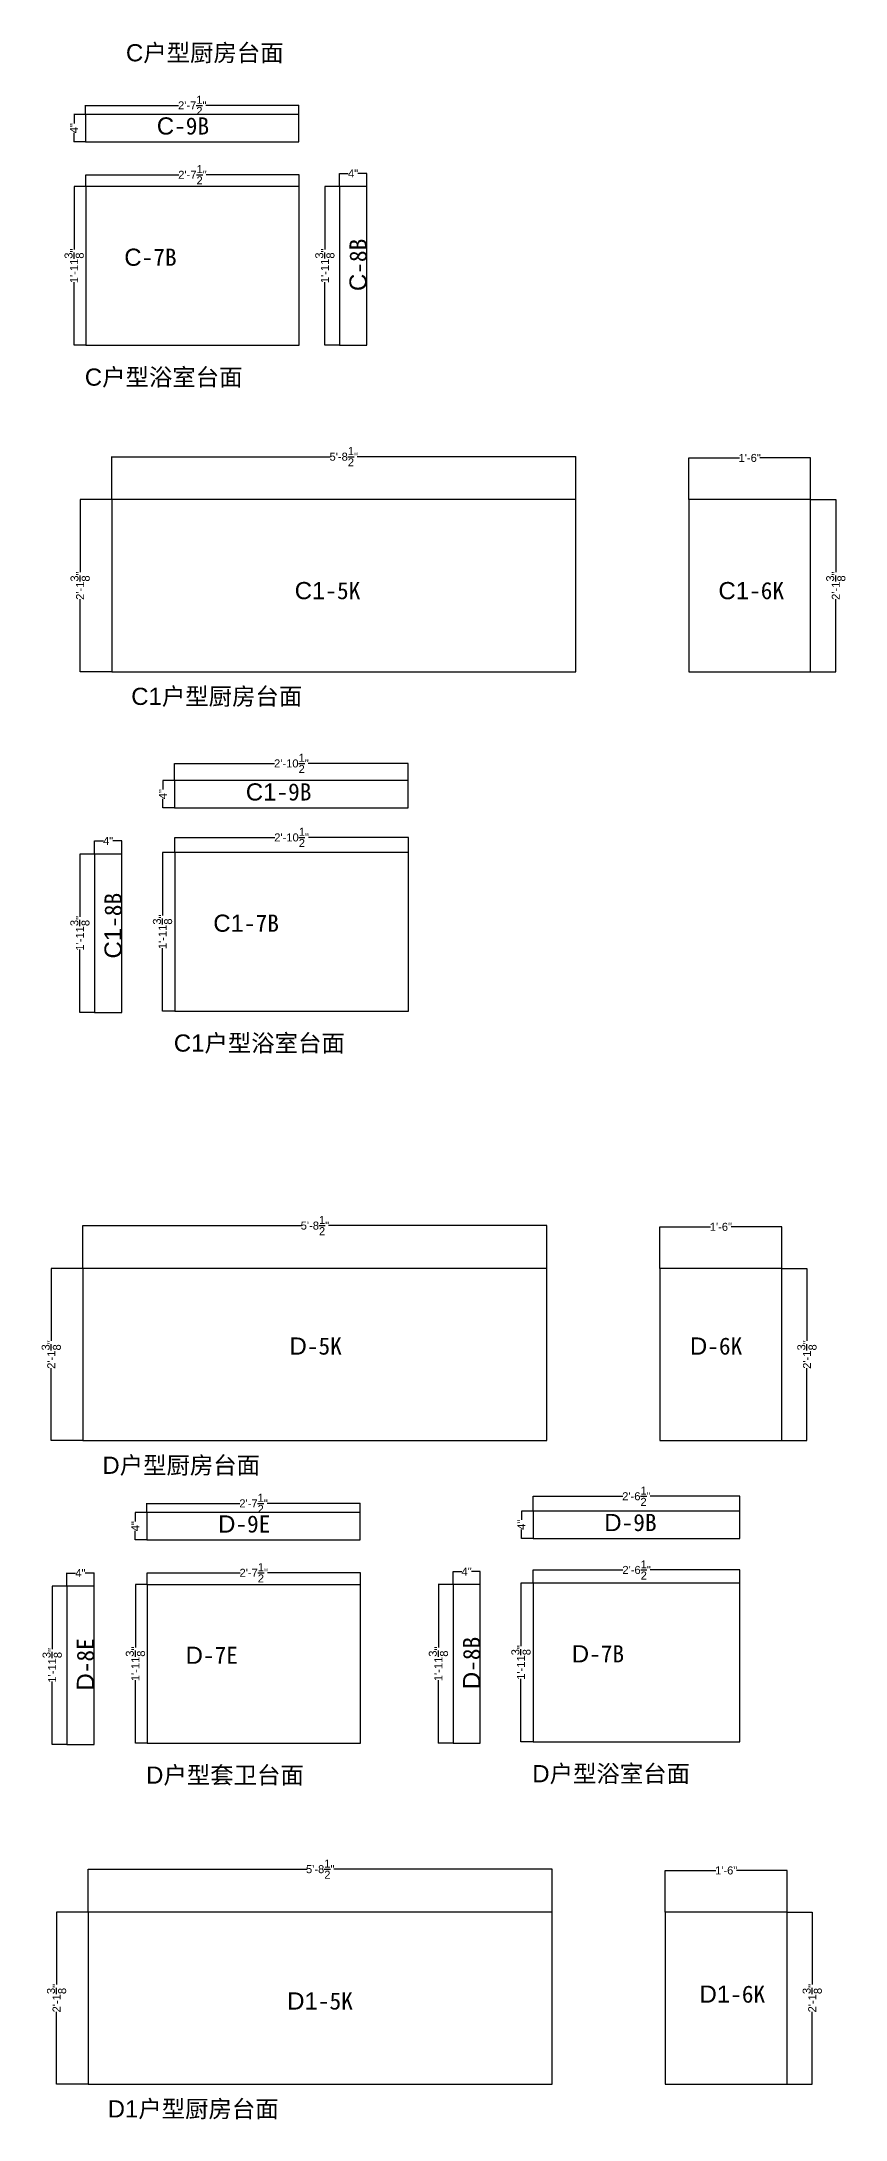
# Model space of a CAD drawing. Header units: inches. Extents: x -997106 to 39633, y -30199 to 1961.
# Drawn here: x 8151 to 11166, y -22114 to -14325 of the extents above; entities that cross this region are included whole.
import ezdxf

# ---------------------------------------------------------------- set-up
doc = ezdxf.new("R2010")
doc.units = ezdxf.units.IN
doc.header["$MEASUREMENT"] = 0
doc.layers.get('Defpoints').update_dxf_attribs({"color": 3})
doc.layers.add('编号', color=10, linetype='Continuous', plot=False)
doc.styles.get("Standard").update_dxf_attribs({"font": 'arial.ttf'})
doc.dimstyles.get("Standard").update_dxf_attribs({"dimtxt": 30, "dimasz": 1, "dimexe": 0.18, "dimexo": 0.0625, "dimgap": 0.09, "dimtad": 0, "dimtoh": 1, "dimdec": 4, "dimlfac": 0.03937, "dimzin": 0, "dimdsep": 46, "dimlunit": 4, "dimtxsty": 'Standard', "dimblk": 'ARCHTICK', "dimcen": 1, "dimadec": 0, "dimazin": 0, "dimtfac": 1, "dimtdec": 4, "dimtix": 1, "dimtofl": 0, "dimtmove": 2, "dimatfit": 3, "dimldrblk": 'ARCHTICK', "dimfxl": 1, "dimtolj": 1, "dimtzin": 0, "dimarcsym": 0})

# ---------------------------------------------------------------- blocks, each defined once
blk = doc.blocks.new('_ArchTick')
at = {"color": 0, "linetype": 'ByBlock', "const_width": 0.15}
blk.add_lwpolyline([(-0.5, -0.5), (0.5, 0.5)], dxfattribs=at)
blk = doc.blocks.new('*D310')
at = {"color": 0, "lineweight": -2, "transparency": 16777216}
for p, q in [((8414.3, -16041.8), (8414.3, -15880.6)), ((8414.3, -15880.8), (9233.4, -15880.8)), ((10154.3, -15880.8), (9335.2, -15880.8)), ((10154.3, -16041.8), (10154.3, -15880.6))]:
    blk.add_line(p, q, dxfattribs=at)
at = {"layer": 'Defpoints', "color": 0, "transparency": 16777216}
for p in [(10154.3, -15880.8), (8414.3, -16041.8), (10154.3, -16041.8)]:
    blk.add_point(p, dxfattribs=at)
at = {"color": 0, "lineweight": -2, "transparency": 16777216, "rotation": 180}
blk.add_blockref('_ArchTick', (8414.3, -15880.8), dxfattribs=at)
at = {"color": 0, "lineweight": -2, "transparency": 16777216}
blk.add_blockref('_ArchTick', (10154.3, -15880.8), dxfattribs=at)
at = {"color": 0, "transparency": 16777216, "insert": (9284.3, -15880.8), "char_height": 30, "attachment_point": 5}
blk.add_mtext('\\A1;5\'-8{\\H1x;\\S1/2;}"', dxfattribs=at)
blk = doc.blocks.new('*D311')
at = {"color": 0, "lineweight": -2, "transparency": 16777216}
for p, q in [((8414.3, -16041.8), (8295.1, -16041.8)), ((8295.3, -16041.8), (8295.3, -16313.2)), ((8295.3, -16686.8), (8295.3, -16415.4)), ((8414.3, -16686.8), (8295.1, -16686.8))]:
    blk.add_line(p, q, dxfattribs=at)
at = {"layer": 'Defpoints', "color": 0, "transparency": 16777216}
for p in [(8414.3, -16041.8), (8295.3, -16686.8), (8414.3, -16686.8)]:
    blk.add_point(p, dxfattribs=at)
at = {"color": 0, "lineweight": -2, "transparency": 16777216}
for p, rotation in [((8295.3, -16041.8), 90), ((8295.3, -16686.8), 270)]:
    blk.add_blockref('_ArchTick', p, dxfattribs=dict(at, rotation=rotation))
at = {"color": 0, "transparency": 16777216, "insert": (8295.3, -16364.3), "char_height": 30, "attachment_point": 5, "rotation": 90}
blk.add_mtext('\\A1;2\'-1{\\H1x;\\S3/8;}"', dxfattribs=at)
blk = doc.blocks.new('*D312')
at = {"color": 0, "lineweight": -2, "transparency": 16777216}
for p, q in [((10578.4, -16041.8), (10578.4, -15885.6)), ((10578.4, -15885.7), (10768.4, -15885.7)), ((11035.4, -15885.7), (10845.5, -15885.7)), ((11035.4, -16041.8), (11035.4, -15885.6))]:
    blk.add_line(p, q, dxfattribs=at)
at = {"layer": 'Defpoints', "color": 0, "transparency": 16777216}
for p in [(11035.4, -15885.7), (10578.4, -16041.8), (11035.4, -16041.8)]:
    blk.add_point(p, dxfattribs=at)
at = {"color": 0, "lineweight": -2, "transparency": 16777216, "rotation": 180}
blk.add_blockref('_ArchTick', (10578.4, -15885.7), dxfattribs=at)
at = {"color": 0, "lineweight": -2, "transparency": 16777216}
blk.add_blockref('_ArchTick', (11035.4, -15885.7), dxfattribs=at)
at = {"color": 0, "transparency": 16777216, "insert": (10806.9, -15885.7), "char_height": 30, "attachment_point": 5}
blk.add_mtext('\\A1;1\'-6"', dxfattribs=at)
blk = doc.blocks.new('*D313')
at = {"color": 0, "lineweight": -2, "transparency": 16777216}
for p, q in [((11035.5, -16041.8), (11129.9, -16041.8)), ((11129.7, -16041.8), (11129.7, -16313.2)), ((11129.7, -16686.8), (11129.7, -16415.4)), ((11035.5, -16686.8), (11129.9, -16686.8))]:
    blk.add_line(p, q, dxfattribs=at)
at = {"layer": 'Defpoints', "color": 0, "transparency": 16777216}
for p in [(11035.4, -16041.8), (11035.4, -16686.8), (11129.7, -16686.8)]:
    blk.add_point(p, dxfattribs=at)
at = {"color": 0, "lineweight": -2, "transparency": 16777216}
for p, rotation in [((11129.7, -16041.8), 90), ((11129.7, -16686.8), 270)]:
    blk.add_blockref('_ArchTick', p, dxfattribs=dict(at, rotation=rotation))
at = {"color": 0, "transparency": 16777216, "insert": (11129.7, -16364.3), "char_height": 30, "attachment_point": 5, "rotation": 90}
blk.add_mtext('\\A1;2\'-1{\\H1x;\\S3/8;}"', dxfattribs=at)
blk = doc.blocks.new('*D356')
at = {"color": 0, "lineweight": -2, "transparency": 16777216}
for p, q in [((8306.2, -18924.2), (8306.2, -18763)), ((8306.2, -18763.2), (9125.3, -18763.2)), ((10046.2, -18763.2), (9227.1, -18763.2)), ((10046.2, -18924.2), (10046.2, -18763))]:
    blk.add_line(p, q, dxfattribs=at)
at = {"layer": 'Defpoints', "color": 0, "transparency": 16777216}
for p in [(10046.2, -18763.2), (8306.2, -18924.2), (10046.2, -18924.2)]:
    blk.add_point(p, dxfattribs=at)
at = {"color": 0, "lineweight": -2, "transparency": 16777216, "rotation": 180}
blk.add_blockref('_ArchTick', (8306.2, -18763.2), dxfattribs=at)
at = {"color": 0, "lineweight": -2, "transparency": 16777216}
blk.add_blockref('_ArchTick', (10046.2, -18763.2), dxfattribs=at)
at = {"color": 0, "transparency": 16777216, "insert": (9176.2, -18763.2), "char_height": 30, "attachment_point": 5}
blk.add_mtext('\\A1;5\'-8{\\H1x;\\S1/2;}"', dxfattribs=at)
blk = doc.blocks.new('*D357')
at = {"color": 0, "lineweight": -2, "transparency": 16777216}
for p, q in [((8306.1, -18924.2), (8187, -18924.2)), ((8187.2, -18924.2), (8187.2, -19195.6)), ((8187.2, -19569.2), (8187.2, -19297.8)), ((8306.1, -19569.2), (8187, -19569.2))]:
    blk.add_line(p, q, dxfattribs=at)
at = {"layer": 'Defpoints', "color": 0, "transparency": 16777216}
for p in [(8306.2, -18924.2), (8187.2, -19569.2), (8306.2, -19569.2)]:
    blk.add_point(p, dxfattribs=at)
at = {"color": 0, "lineweight": -2, "transparency": 16777216}
for p, rotation in [((8187.2, -18924.2), 90), ((8187.2, -19569.2), 270)]:
    blk.add_blockref('_ArchTick', p, dxfattribs=dict(at, rotation=rotation))
at = {"color": 0, "transparency": 16777216, "insert": (8187.2, -19246.7), "char_height": 30, "attachment_point": 5, "rotation": 90}
blk.add_mtext('\\A1;2\'-1{\\H1x;\\S3/8;}"', dxfattribs=at)
blk = doc.blocks.new('*D358')
at = {"color": 0, "lineweight": -2, "transparency": 16777216}
for p, q in [((10470.3, -18924.2), (10470.3, -18767.9)), ((10470.3, -18768.1), (10660.3, -18768.1)), ((10927.3, -18768.1), (10737.4, -18768.1)), ((10927.3, -18924.2), (10927.3, -18767.9))]:
    blk.add_line(p, q, dxfattribs=at)
at = {"layer": 'Defpoints', "color": 0, "transparency": 16777216}
for p in [(10927.3, -18768.1), (10470.3, -18924.2), (10927.3, -18924.2)]:
    blk.add_point(p, dxfattribs=at)
at = {"color": 0, "lineweight": -2, "transparency": 16777216, "rotation": 180}
blk.add_blockref('_ArchTick', (10470.3, -18768.1), dxfattribs=at)
at = {"color": 0, "lineweight": -2, "transparency": 16777216}
blk.add_blockref('_ArchTick', (10927.3, -18768.1), dxfattribs=at)
at = {"color": 0, "transparency": 16777216, "insert": (10698.8, -18768.1), "char_height": 30, "attachment_point": 5}
blk.add_mtext('\\A1;1\'-6"', dxfattribs=at)
blk = doc.blocks.new('*D359')
at = {"color": 0, "lineweight": -2, "transparency": 16777216}
for p, q in [((10927.4, -18924.2), (11021.7, -18924.2)), ((11021.6, -18924.2), (11021.6, -19195.6)), ((11021.6, -19569.2), (11021.6, -19297.8)), ((10927.4, -19569.2), (11021.7, -19569.2))]:
    blk.add_line(p, q, dxfattribs=at)
at = {"layer": 'Defpoints', "color": 0, "transparency": 16777216}
for p in [(10927.3, -18924.2), (10927.3, -19569.2), (11021.6, -19569.2)]:
    blk.add_point(p, dxfattribs=at)
at = {"color": 0, "lineweight": -2, "transparency": 16777216}
for p, rotation in [((11021.6, -18924.2), 90), ((11021.6, -19569.2), 270)]:
    blk.add_blockref('_ArchTick', p, dxfattribs=dict(at, rotation=rotation))
at = {"color": 0, "transparency": 16777216, "insert": (11021.6, -19246.7), "char_height": 30, "attachment_point": 5, "rotation": 90}
blk.add_mtext('\\A1;2\'-1{\\H1x;\\S3/8;}"', dxfattribs=at)
blk = doc.blocks.new('*D396')
at = {"color": 0, "lineweight": -2, "transparency": 16777216}
for p, q in [((8326.1, -21336.8), (8326.1, -21175.6)), ((8326.1, -21175.8), (9145.2, -21175.8)), ((10066.1, -21175.8), (9247, -21175.8)), ((10066.1, -21336.8), (10066.1, -21175.6))]:
    blk.add_line(p, q, dxfattribs=at)
at = {"layer": 'Defpoints', "color": 0, "transparency": 16777216}
for p in [(10066.1, -21175.8), (8326.1, -21336.9), (10066.1, -21336.9)]:
    blk.add_point(p, dxfattribs=at)
at = {"color": 0, "lineweight": -2, "transparency": 16777216, "rotation": 180}
blk.add_blockref('_ArchTick', (8326.1, -21175.8), dxfattribs=at)
at = {"color": 0, "lineweight": -2, "transparency": 16777216}
blk.add_blockref('_ArchTick', (10066.1, -21175.8), dxfattribs=at)
at = {"color": 0, "transparency": 16777216, "insert": (9196.1, -21175.8), "char_height": 30, "attachment_point": 5}
blk.add_mtext('\\A1;5\'-8{\\H1x;\\S1/2;}"', dxfattribs=at)
blk = doc.blocks.new('*D397')
at = {"color": 0, "lineweight": -2, "transparency": 16777216}
for p, q in [((8326, -21336.9), (8206.9, -21336.9)), ((8207, -21336.9), (8207, -21608.3)), ((8207, -21981.9), (8207, -21710.5)), ((8326, -21981.9), (8206.9, -21981.9))]:
    blk.add_line(p, q, dxfattribs=at)
at = {"layer": 'Defpoints', "color": 0, "transparency": 16777216}
for p in [(8326.1, -21336.9), (8207, -21981.9), (8326.1, -21981.9)]:
    blk.add_point(p, dxfattribs=at)
at = {"color": 0, "lineweight": -2, "transparency": 16777216}
for p, rotation in [((8207, -21336.9), 90), ((8207, -21981.9), 270)]:
    blk.add_blockref('_ArchTick', p, dxfattribs=dict(at, rotation=rotation))
at = {"color": 0, "transparency": 16777216, "insert": (8207, -21659.4), "char_height": 30, "attachment_point": 5, "rotation": 90}
blk.add_mtext('\\A1;2\'-1{\\H1x;\\S3/8;}"', dxfattribs=at)
blk = doc.blocks.new('*D398')
at = {"color": 0, "lineweight": -2, "transparency": 16777216}
for p, q in [((10490.2, -21336.8), (10490.2, -21180.6)), ((10490.2, -21180.8), (10680.1, -21180.8)), ((10947.2, -21180.8), (10757.2, -21180.8)), ((10947.2, -21336.8), (10947.2, -21180.6))]:
    blk.add_line(p, q, dxfattribs=at)
at = {"layer": 'Defpoints', "color": 0, "transparency": 16777216}
for p in [(10947.2, -21180.8), (10490.2, -21336.9), (10947.2, -21336.9)]:
    blk.add_point(p, dxfattribs=at)
at = {"color": 0, "lineweight": -2, "transparency": 16777216, "rotation": 180}
blk.add_blockref('_ArchTick', (10490.2, -21180.8), dxfattribs=at)
at = {"color": 0, "lineweight": -2, "transparency": 16777216}
blk.add_blockref('_ArchTick', (10947.2, -21180.8), dxfattribs=at)
at = {"color": 0, "transparency": 16777216, "insert": (10718.7, -21180.8), "char_height": 30, "attachment_point": 5}
blk.add_mtext('\\A1;1\'-6"', dxfattribs=at)
blk = doc.blocks.new('*D399')
at = {"color": 0, "lineweight": -2, "transparency": 16777216}
for p, q in [((10947.2, -21336.9), (11041.6, -21336.9)), ((11041.4, -21336.9), (11041.4, -21608.3)), ((11041.4, -21981.9), (11041.4, -21710.5)), ((10947.2, -21981.9), (11041.6, -21981.9))]:
    blk.add_line(p, q, dxfattribs=at)
at = {"layer": 'Defpoints', "color": 0, "transparency": 16777216}
for p in [(10947.2, -21336.9), (10947.2, -21981.9), (11041.4, -21981.9)]:
    blk.add_point(p, dxfattribs=at)
at = {"color": 0, "lineweight": -2, "transparency": 16777216}
for p, rotation in [((11041.4, -21336.9), 90), ((11041.4, -21981.9), 270)]:
    blk.add_blockref('_ArchTick', p, dxfattribs=dict(at, rotation=rotation))
at = {"color": 0, "transparency": 16777216, "insert": (11041.4, -21659.4), "char_height": 30, "attachment_point": 5, "rotation": 90}
blk.add_mtext('\\A1;2\'-1{\\H1x;\\S3/8;}"', dxfattribs=at)
blk = doc.blocks.new('*D676')
at = {"color": 0, "lineweight": -2, "transparency": 16777216}
for p, q in [((8245.5, -20114.7), (8190.5, -20114.7)), ((8190.6, -20114.7), (8190.6, -20350.7)), ((8190.6, -20708.7), (8190.6, -20472.8)), ((8245.5, -20708.7), (8190.5, -20708.7))]:
    blk.add_line(p, q, dxfattribs=at)
at = {"layer": 'Defpoints', "color": 0, "transparency": 16777216}
for p in [(8245.6, -20114.7), (8190.6, -20708.7), (8245.6, -20708.7)]:
    blk.add_point(p, dxfattribs=at)
at = {"color": 0, "lineweight": -2, "transparency": 16777216}
for p, rotation in [((8190.6, -20114.7), 90), ((8190.6, -20708.7), 270)]:
    blk.add_blockref('_ArchTick', p, dxfattribs=dict(at, rotation=rotation))
at = {"color": 0, "transparency": 16777216, "insert": (8190.6, -20411.7), "char_height": 30, "attachment_point": 5, "rotation": 90}
blk.add_mtext('\\A1;1\'-11{\\H1x;\\S3/8;}"', dxfattribs=at)
blk = doc.blocks.new('*D677')
at = {"color": 0, "lineweight": -2, "transparency": 16777216}
for p, q in [((8245.6, -20114.7), (8245.6, -20065.5)), ((8245.6, -20065.6), (8278.6, -20065.6)), ((8347.6, -20065.6), (8314.5, -20065.6)), ((8347.6, -20114.7), (8347.6, -20065.5))]:
    blk.add_line(p, q, dxfattribs=at)
at = {"layer": 'Defpoints', "color": 0, "transparency": 16777216}
for p in [(8347.6, -20065.6), (8245.6, -20114.7), (8347.6, -20114.7)]:
    blk.add_point(p, dxfattribs=at)
at = {"color": 0, "lineweight": -2, "transparency": 16777216, "rotation": 180}
blk.add_blockref('_ArchTick', (8245.6, -20065.6), dxfattribs=at)
at = {"color": 0, "lineweight": -2, "transparency": 16777216}
blk.add_blockref('_ArchTick', (8347.6, -20065.6), dxfattribs=at)
at = {"color": 0, "transparency": 16777216, "insert": (8296.6, -20065.6), "char_height": 30, "attachment_point": 5}
blk.add_mtext('\\A1;4"', dxfattribs=at)
blk = doc.blocks.new('*D678')
at = {"color": 0, "lineweight": -2, "transparency": 16777216}
for p, q in [((8546.7, -20109.3), (8546.7, -20064.6)), ((8546.7, -20064.8), (8895.6, -20064.8)), ((9346.7, -20064.8), (8997.9, -20064.8)), ((9346.7, -20109.3), (9346.7, -20064.6))]:
    blk.add_line(p, q, dxfattribs=at)
at = {"layer": 'Defpoints', "color": 0, "transparency": 16777216}
for p in [(9346.7, -20064.8), (8546.7, -20109.3), (9346.7, -20109.3)]:
    blk.add_point(p, dxfattribs=at)
at = {"color": 0, "lineweight": -2, "transparency": 16777216, "rotation": 180}
blk.add_blockref('_ArchTick', (8546.7, -20064.8), dxfattribs=at)
at = {"color": 0, "lineweight": -2, "transparency": 16777216}
blk.add_blockref('_ArchTick', (9346.7, -20064.8), dxfattribs=at)
at = {"color": 0, "transparency": 16777216, "insert": (8946.7, -20064.8), "char_height": 30, "attachment_point": 5}
blk.add_mtext('\\A1;2\'-7{\\H1x;\\S1/2;}"', dxfattribs=at)
blk = doc.blocks.new('*D679')
at = {"color": 0, "lineweight": -2, "transparency": 16777216}
for p, q in [((8546.7, -20109.3), (8502.7, -20109.3)), ((8502.9, -20109.3), (8502.9, -20345.2)), ((8502.9, -20703.3), (8502.9, -20467.4)), ((8546.7, -20703.3), (8502.7, -20703.3))]:
    blk.add_line(p, q, dxfattribs=at)
at = {"layer": 'Defpoints', "color": 0, "transparency": 16777216}
for p in [(8546.7, -20109.3), (8502.9, -20703.3), (8546.7, -20703.3)]:
    blk.add_point(p, dxfattribs=at)
at = {"color": 0, "lineweight": -2, "transparency": 16777216}
for p, rotation in [((8502.9, -20109.3), 90), ((8502.9, -20703.3), 270)]:
    blk.add_blockref('_ArchTick', p, dxfattribs=dict(at, rotation=rotation))
at = {"color": 0, "transparency": 16777216, "insert": (8502.9, -20406.3), "char_height": 30, "attachment_point": 5, "rotation": 90}
blk.add_mtext('\\A1;1\'-11{\\H1x;\\S3/8;}"', dxfattribs=at)
blk = doc.blocks.new('*D680')
at = {"color": 0, "lineweight": -2, "transparency": 16777216}
for p, q in [((8545.9, -19839.2), (8502.3, -19839.2)), ((8502.5, -19839.2), (8502.5, -19872.3)), ((8502.5, -19941.2), (8502.5, -19908.1)), ((8545.9, -19941.2), (8502.3, -19941.2))]:
    blk.add_line(p, q, dxfattribs=at)
at = {"layer": 'Defpoints', "color": 0, "transparency": 16777216}
for p in [(8546, -19839.2), (8502.5, -19941.2), (8546, -19941.2)]:
    blk.add_point(p, dxfattribs=at)
at = {"color": 0, "lineweight": -2, "transparency": 16777216}
for p, rotation in [((8502.5, -19839.2), 90), ((8502.5, -19941.2), 270)]:
    blk.add_blockref('_ArchTick', p, dxfattribs=dict(at, rotation=rotation))
at = {"color": 0, "transparency": 16777216, "insert": (8502.5, -19890.2), "char_height": 30, "attachment_point": 5, "rotation": 90}
blk.add_mtext('\\A1;4"', dxfattribs=at)
blk = doc.blocks.new('*D681')
at = {"color": 0, "lineweight": -2, "transparency": 16777216}
for p, q in [((8546, -19839.1), (8546, -19804.4)), ((8546, -19804.6), (8894.8, -19804.6)), ((9346, -19804.6), (8997.2, -19804.6)), ((9346, -19839.1), (9346, -19804.4))]:
    blk.add_line(p, q, dxfattribs=at)
at = {"layer": 'Defpoints', "color": 0, "transparency": 16777216}
for p in [(8546, -19839.2), (9346, -19804.6), (9346, -19839.2)]:
    blk.add_point(p, dxfattribs=at)
at = {"color": 0, "lineweight": -2, "transparency": 16777216, "rotation": 180}
blk.add_blockref('_ArchTick', (8546, -19804.6), dxfattribs=at)
at = {"color": 0, "lineweight": -2, "transparency": 16777216}
blk.add_blockref('_ArchTick', (9346, -19804.6), dxfattribs=at)
at = {"color": 0, "transparency": 16777216, "insert": (8946, -19804.6), "char_height": 30, "attachment_point": 5}
blk.add_mtext('\\A1;2\'-7{\\H1x;\\S1/2;}"', dxfattribs=at)
blk = doc.blocks.new('*D1059')
at = {"color": 0, "lineweight": -2, "transparency": 16777216}
for p, q in [((9694, -20109.3), (9639, -20109.3)), ((9639.2, -20109.3), (9639.2, -20345.2)), ((9639.2, -20703.3), (9639.2, -20467.4)), ((9694, -20703.3), (9639, -20703.3))]:
    blk.add_line(p, q, dxfattribs=at)
at = {"layer": 'Defpoints', "color": 0, "transparency": 16777216}
for p in [(9694.1, -20109.3), (9639.2, -20703.3), (9694.1, -20703.3)]:
    blk.add_point(p, dxfattribs=at)
at = {"color": 0, "lineweight": -2, "transparency": 16777216}
for p, rotation in [((9639.2, -20109.3), 90), ((9639.2, -20703.3), 270)]:
    blk.add_blockref('_ArchTick', p, dxfattribs=dict(at, rotation=rotation))
at = {"color": 0, "transparency": 16777216, "insert": (9639.2, -20406.3), "char_height": 30, "attachment_point": 5, "rotation": 90}
blk.add_mtext('\\A1;1\'-11{\\H1x;\\S3/8;}"', dxfattribs=at)
blk = doc.blocks.new('*D1060')
at = {"color": 0, "lineweight": -2, "transparency": 16777216}
for p, q in [((9694.1, -20109.3), (9694.1, -20060)), ((9694.1, -20060.2), (9727.2, -20060.2)), ((9796.1, -20060.2), (9763, -20060.2)), ((9796.1, -20109.3), (9796.1, -20060))]:
    blk.add_line(p, q, dxfattribs=at)
at = {"layer": 'Defpoints', "color": 0, "transparency": 16777216}
for p in [(9796.1, -20060.2), (9694.1, -20109.3), (9796.1, -20109.3)]:
    blk.add_point(p, dxfattribs=at)
at = {"color": 0, "lineweight": -2, "transparency": 16777216, "rotation": 180}
blk.add_blockref('_ArchTick', (9694.1, -20060.2), dxfattribs=at)
at = {"color": 0, "lineweight": -2, "transparency": 16777216}
blk.add_blockref('_ArchTick', (9796.1, -20060.2), dxfattribs=at)
at = {"color": 0, "transparency": 16777216, "insert": (9745.1, -20060.2), "char_height": 30, "attachment_point": 5}
blk.add_mtext('\\A1;4"', dxfattribs=at)
blk = doc.blocks.new('*D1058')
at = {"color": 0, "lineweight": -2, "transparency": 16777216}
for p, q in [((9994.5, -19833.8), (9950.5, -19833.8)), ((9950.6, -19833.8), (9950.6, -19866.8)), ((9994.5, -19935.8), (9950.5, -19935.8)), ((9950.6, -19935.8), (9950.6, -19902.7))]:
    blk.add_line(p, q, dxfattribs=at)
at = {"layer": 'Defpoints', "color": 0, "transparency": 16777216}
for p in [(9994.5, -19833.8), (9950.6, -19935.8), (9994.5, -19935.8)]:
    blk.add_point(p, dxfattribs=at)
at = {"color": 0, "lineweight": -2, "transparency": 16777216}
for p, rotation in [((9950.6, -19833.8), 90), ((9950.6, -19935.8), 270)]:
    blk.add_blockref('_ArchTick', p, dxfattribs=dict(at, rotation=rotation))
at = {"color": 0, "transparency": 16777216, "insert": (9950.6, -19884.8), "char_height": 30, "attachment_point": 5, "rotation": 90}
blk.add_mtext('\\A1;4"', dxfattribs=at)
blk = doc.blocks.new('*D1061')
at = {"color": 0, "lineweight": -2, "transparency": 16777216}
for p, q in [((9994.5, -19832.1), (9994.5, -19777.7)), ((9994.5, -19777.9), (10330.9, -19777.9)), ((10769.5, -19777.9), (10433.2, -19777.9)), ((10769.5, -19833.7), (10769.5, -19777.7))]:
    blk.add_line(p, q, dxfattribs=at)
at = {"layer": 'Defpoints', "color": 0, "transparency": 16777216}
for p in [(10769.5, -19777.9), (9994.5, -19832.1), (10769.5, -19833.8)]:
    blk.add_point(p, dxfattribs=at)
at = {"color": 0, "lineweight": -2, "transparency": 16777216, "rotation": 180}
blk.add_blockref('_ArchTick', (9994.5, -19777.9), dxfattribs=at)
at = {"color": 0, "lineweight": -2, "transparency": 16777216}
blk.add_blockref('_ArchTick', (10769.5, -19777.9), dxfattribs=at)
at = {"color": 0, "transparency": 16777216, "insert": (10382, -19777.9), "char_height": 30, "attachment_point": 5}
blk.add_mtext('\\A1;2\'-6{\\H1x;\\S1/2;}"', dxfattribs=at)
blk = doc.blocks.new('*D1062')
at = {"color": 0, "lineweight": -2, "transparency": 16777216}
for p, q in [((9995.3, -20103.8), (9995.3, -20053.9)), ((9995.3, -20054.1), (10331.6, -20054.1)), ((10770.3, -20054.1), (10433.9, -20054.1)), ((10770.3, -20103.8), (10770.3, -20053.9))]:
    blk.add_line(p, q, dxfattribs=at)
at = {"layer": 'Defpoints', "color": 0, "transparency": 16777216}
for p in [(10770.3, -20054.1), (9995.3, -20103.9), (10770.3, -20103.9)]:
    blk.add_point(p, dxfattribs=at)
at = {"color": 0, "lineweight": -2, "transparency": 16777216, "rotation": 180}
blk.add_blockref('_ArchTick', (9995.3, -20054.1), dxfattribs=at)
at = {"color": 0, "lineweight": -2, "transparency": 16777216}
blk.add_blockref('_ArchTick', (10770.3, -20054.1), dxfattribs=at)
at = {"color": 0, "transparency": 16777216, "insert": (10382.8, -20054.1), "char_height": 30, "attachment_point": 5}
blk.add_mtext('\\A1;2\'-6{\\H1x;\\S1/2;}"', dxfattribs=at)
blk = doc.blocks.new('*D1063')
at = {"color": 0, "lineweight": -2, "transparency": 16777216}
for p, q in [((9995.2, -20103.9), (9948.9, -20103.9)), ((9949.1, -20103.9), (9949.1, -20339.8)), ((9949.1, -20697.9), (9949.1, -20462)), ((9995.2, -20697.9), (9948.9, -20697.9))]:
    blk.add_line(p, q, dxfattribs=at)
at = {"layer": 'Defpoints', "color": 0, "transparency": 16777216}
for p in [(9995.3, -20103.9), (9949.1, -20697.9), (9995.3, -20697.9)]:
    blk.add_point(p, dxfattribs=at)
at = {"color": 0, "lineweight": -2, "transparency": 16777216}
for p, rotation in [((9949.1, -20103.9), 90), ((9949.1, -20697.9), 270)]:
    blk.add_blockref('_ArchTick', p, dxfattribs=dict(at, rotation=rotation))
at = {"color": 0, "transparency": 16777216, "insert": (9949.1, -20400.9), "char_height": 30, "attachment_point": 5, "rotation": 90}
blk.add_mtext('\\A1;1\'-11{\\H1x;\\S3/8;}"', dxfattribs=at)
blk = doc.blocks.new('*D1250')
at = {"color": 0, "lineweight": -2, "transparency": 16777216}
for p, q in [((9268.3, -14868.3), (9213.2, -14868.3)), ((9213.4, -14868.3), (9213.4, -15104.2)), ((9213.4, -15462.3), (9213.4, -15226.4)), ((9268.3, -15462.3), (9213.2, -15462.3))]:
    blk.add_line(p, q, dxfattribs=at)
at = {"layer": 'Defpoints', "color": 0, "transparency": 16777216}
for p in [(9268.3, -14868.3), (9213.4, -15462.3), (9268.3, -15462.3)]:
    blk.add_point(p, dxfattribs=at)
at = {"color": 0, "lineweight": -2, "transparency": 16777216}
for p, rotation in [((9213.4, -14868.3), 90), ((9213.4, -15462.3), 270)]:
    blk.add_blockref('_ArchTick', p, dxfattribs=dict(at, rotation=rotation))
at = {"color": 0, "transparency": 16777216, "insert": (9213.4, -15165.3), "char_height": 30, "attachment_point": 5, "rotation": 90}
blk.add_mtext('\\A1;1\'-11{\\H1x;\\S3/8;}"', dxfattribs=at)
blk = doc.blocks.new('*D1251')
at = {"color": 0, "lineweight": -2, "transparency": 16777216}
for p, q in [((9268.3, -14868.2), (9268.3, -14819)), ((9268.3, -14819.2), (9301.4, -14819.2)), ((9370.3, -14819.2), (9337.3, -14819.2)), ((9370.3, -14868.2), (9370.3, -14819))]:
    blk.add_line(p, q, dxfattribs=at)
at = {"layer": 'Defpoints', "color": 0, "transparency": 16777216}
for p in [(9268.3, -14868.3), (9370.3, -14819.2), (9370.3, -14868.3)]:
    blk.add_point(p, dxfattribs=at)
at = {"color": 0, "lineweight": -2, "transparency": 16777216, "rotation": 180}
blk.add_blockref('_ArchTick', (9268.3, -14819.2), dxfattribs=at)
at = {"color": 0, "lineweight": -2, "transparency": 16777216}
blk.add_blockref('_ArchTick', (9370.3, -14819.2), dxfattribs=at)
at = {"color": 0, "transparency": 16777216, "insert": (9319.3, -14819.2), "char_height": 30, "attachment_point": 5}
blk.add_mtext('\\A1;4"', dxfattribs=at)
blk = doc.blocks.new('*D1252')
at = {"color": 0, "lineweight": -2, "transparency": 16777216}
for p, q in [((8316.8, -14868.5), (8316.8, -14823.8)), ((8316.8, -14824), (8665.7, -14824)), ((9116.8, -14824), (8768, -14824)), ((9116.8, -14868.5), (9116.8, -14823.8))]:
    blk.add_line(p, q, dxfattribs=at)
at = {"layer": 'Defpoints', "color": 0, "transparency": 16777216}
for p in [(8316.8, -14868.5), (9116.8, -14824), (9116.8, -14868.5)]:
    blk.add_point(p, dxfattribs=at)
at = {"color": 0, "lineweight": -2, "transparency": 16777216, "rotation": 180}
blk.add_blockref('_ArchTick', (8316.8, -14824), dxfattribs=at)
at = {"color": 0, "lineweight": -2, "transparency": 16777216}
blk.add_blockref('_ArchTick', (9116.8, -14824), dxfattribs=at)
at = {"color": 0, "transparency": 16777216, "insert": (8716.8, -14824), "char_height": 30, "attachment_point": 5}
blk.add_mtext('\\A1;2\'-7{\\H1x;\\S1/2;}"', dxfattribs=at)
blk = doc.blocks.new('*D1253')
at = {"color": 0, "lineweight": -2, "transparency": 16777216}
for p, q in [((8316.8, -14868.5), (8272.8, -14868.5)), ((8273, -14868.5), (8273, -15104.5)), ((8273, -15462.5), (8273, -15226.6)), ((8316.8, -15462.5), (8272.8, -15462.5))]:
    blk.add_line(p, q, dxfattribs=at)
at = {"layer": 'Defpoints', "color": 0, "transparency": 16777216}
for p in [(8316.8, -14868.5), (8273, -15462.5), (8316.8, -15462.5)]:
    blk.add_point(p, dxfattribs=at)
at = {"color": 0, "lineweight": -2, "transparency": 16777216}
for p, rotation in [((8273, -14868.5), 90), ((8273, -15462.5), 270)]:
    blk.add_blockref('_ArchTick', p, dxfattribs=dict(at, rotation=rotation))
at = {"color": 0, "transparency": 16777216, "insert": (8273, -15165.5), "char_height": 30, "attachment_point": 5, "rotation": 90}
blk.add_mtext('\\A1;1\'-11{\\H1x;\\S3/8;}"', dxfattribs=at)
blk = doc.blocks.new('*D1254')
at = {"color": 0, "lineweight": -2, "transparency": 16777216}
for p, q in [((8316, -14598.4), (8272.4, -14598.4)), ((8272.6, -14598.4), (8272.6, -14631.5)), ((8316, -14700.4), (8272.4, -14700.4)), ((8272.6, -14700.4), (8272.6, -14667.3))]:
    blk.add_line(p, q, dxfattribs=at)
at = {"layer": 'Defpoints', "color": 0, "transparency": 16777216}
for p in [(8316.1, -14598.4), (8272.6, -14700.4), (8316.1, -14700.4)]:
    blk.add_point(p, dxfattribs=at)
at = {"color": 0, "lineweight": -2, "transparency": 16777216}
for p, rotation in [((8272.6, -14598.4), 90), ((8272.6, -14700.4), 270)]:
    blk.add_blockref('_ArchTick', p, dxfattribs=dict(at, rotation=rotation))
at = {"color": 0, "transparency": 16777216, "insert": (8272.6, -14649.4), "char_height": 30, "attachment_point": 5, "rotation": 90}
blk.add_mtext('\\A1;4"', dxfattribs=at)
blk = doc.blocks.new('*D1255')
at = {"color": 0, "lineweight": -2, "transparency": 16777216}
for p, q in [((8316.1, -14598.3), (8316.1, -14563.6)), ((8316.1, -14563.8), (8664.9, -14563.8)), ((9116.1, -14563.8), (8767.2, -14563.8)), ((9116.1, -14598.3), (9116.1, -14563.6))]:
    blk.add_line(p, q, dxfattribs=at)
at = {"layer": 'Defpoints', "color": 0, "transparency": 16777216}
for p in [(9116.1, -14563.8), (8316.1, -14598.4), (9116.1, -14598.4)]:
    blk.add_point(p, dxfattribs=at)
at = {"color": 0, "lineweight": -2, "transparency": 16777216, "rotation": 180}
blk.add_blockref('_ArchTick', (8316.1, -14563.8), dxfattribs=at)
at = {"color": 0, "lineweight": -2, "transparency": 16777216}
blk.add_blockref('_ArchTick', (9116.1, -14563.8), dxfattribs=at)
at = {"color": 0, "transparency": 16777216, "insert": (8716.1, -14563.8), "char_height": 30, "attachment_point": 5}
blk.add_mtext('\\A1;2\'-7{\\H1x;\\S1/2;}"', dxfattribs=at)
blk = doc.blocks.new('*D1510')
at = {"color": 0, "lineweight": -2, "transparency": 16777216}
for p, q in [((8349.4, -17370.5), (8294.4, -17370.5)), ((8294.6, -17370.5), (8294.6, -17606.4)), ((8294.6, -17964.5), (8294.6, -17728.5)), ((8349.4, -17964.5), (8294.4, -17964.5))]:
    blk.add_line(p, q, dxfattribs=at)
at = {"layer": 'Defpoints', "color": 0, "transparency": 16777216}
for p in [(8349.5, -17370.5), (8294.6, -17964.5), (8349.5, -17964.5)]:
    blk.add_point(p, dxfattribs=at)
at = {"color": 0, "lineweight": -2, "transparency": 16777216}
for p, rotation in [((8294.6, -17370.5), 90), ((8294.6, -17964.5), 270)]:
    blk.add_blockref('_ArchTick', p, dxfattribs=dict(at, rotation=rotation))
at = {"color": 0, "transparency": 16777216, "insert": (8294.6, -17667.5), "char_height": 30, "attachment_point": 5, "rotation": 90}
blk.add_mtext('\\A1;1\'-11{\\H1x;\\S3/8;}"', dxfattribs=at)
blk = doc.blocks.new('*D1511')
at = {"color": 0, "lineweight": -2, "transparency": 16777216}
for p, q in [((8349.5, -17370.4), (8349.5, -17321.2)), ((8349.5, -17321.4), (8382.6, -17321.4)), ((8451.5, -17321.4), (8418.4, -17321.4)), ((8451.5, -17370.4), (8451.5, -17321.2))]:
    blk.add_line(p, q, dxfattribs=at)
at = {"layer": 'Defpoints', "color": 0, "transparency": 16777216}
for p in [(8451.5, -17321.4), (8349.5, -17370.5), (8451.5, -17370.5)]:
    blk.add_point(p, dxfattribs=at)
at = {"color": 0, "lineweight": -2, "transparency": 16777216, "rotation": 180}
blk.add_blockref('_ArchTick', (8349.5, -17321.4), dxfattribs=at)
at = {"color": 0, "lineweight": -2, "transparency": 16777216}
blk.add_blockref('_ArchTick', (8451.5, -17321.4), dxfattribs=at)
at = {"color": 0, "transparency": 16777216, "insert": (8400.5, -17321.4), "char_height": 30, "attachment_point": 5}
blk.add_mtext('\\A1;4"', dxfattribs=at)
blk = doc.blocks.new('*D1508')
at = {"color": 0, "lineweight": -2, "transparency": 16777216}
for p, q in [((8649.9, -17094.9), (8605.9, -17094.9)), ((8606, -17094.9), (8606, -17128)), ((8649.9, -17196.9), (8605.9, -17196.9)), ((8606, -17196.9), (8606, -17163.8))]:
    blk.add_line(p, q, dxfattribs=at)
at = {"layer": 'Defpoints', "color": 0, "transparency": 16777216}
for p in [(8649.9, -17094.9), (8606, -17196.9), (8649.9, -17196.9)]:
    blk.add_point(p, dxfattribs=at)
at = {"color": 0, "lineweight": -2, "transparency": 16777216}
for p, rotation in [((8606, -17094.9), 90), ((8606, -17196.9), 270)]:
    blk.add_blockref('_ArchTick', p, dxfattribs=dict(at, rotation=rotation))
at = {"color": 0, "transparency": 16777216, "insert": (8606, -17145.9), "char_height": 30, "attachment_point": 5, "rotation": 90}
blk.add_mtext('\\A1;4"', dxfattribs=at)
blk = doc.blocks.new('*D1509')
at = {"color": 0, "lineweight": -2, "transparency": 16777216}
for p, q in [((8650.6, -17365), (8604.3, -17365)), ((8604.5, -17365), (8604.5, -17600.9)), ((8604.5, -17959), (8604.5, -17723.1)), ((8650.6, -17959), (8604.3, -17959))]:
    blk.add_line(p, q, dxfattribs=at)
at = {"layer": 'Defpoints', "color": 0, "transparency": 16777216}
for p in [(8650.7, -17365), (8604.5, -17959), (8650.7, -17959)]:
    blk.add_point(p, dxfattribs=at)
at = {"color": 0, "lineweight": -2, "transparency": 16777216}
for p, rotation in [((8604.5, -17365), 90), ((8604.5, -17959), 270)]:
    blk.add_blockref('_ArchTick', p, dxfattribs=dict(at, rotation=rotation))
at = {"color": 0, "transparency": 16777216, "insert": (8604.5, -17662), "char_height": 30, "attachment_point": 5, "rotation": 90}
blk.add_mtext('\\A1;1\'-11{\\H1x;\\S3/8;}"', dxfattribs=at)
blk = doc.blocks.new('*D1512')
at = {"color": 0, "lineweight": -2, "transparency": 16777216}
for p, q in [((8649.9, -17094.8), (8649.9, -17030.5)), ((8649.9, -17030.7), (9025.1, -17030.7)), ((9525.9, -17030.7), (9150.7, -17030.7)), ((9525.9, -17094.8), (9525.9, -17030.5))]:
    blk.add_line(p, q, dxfattribs=at)
at = {"layer": 'Defpoints', "color": 0, "transparency": 16777216}
for p in [(9525.9, -17030.7), (8649.9, -17094.9), (9525.9, -17094.9)]:
    blk.add_point(p, dxfattribs=at)
at = {"color": 0, "lineweight": -2, "transparency": 16777216, "rotation": 180}
blk.add_blockref('_ArchTick', (8649.9, -17030.7), dxfattribs=at)
at = {"color": 0, "lineweight": -2, "transparency": 16777216}
blk.add_blockref('_ArchTick', (9525.9, -17030.7), dxfattribs=at)
at = {"color": 0, "transparency": 16777216, "insert": (9087.9, -17030.7), "char_height": 30, "attachment_point": 5}
blk.add_mtext('\\A1;2\'-10{\\H1x;\\S1/2;}"', dxfattribs=at)
blk = doc.blocks.new('*D1513')
at = {"color": 0, "lineweight": -2, "transparency": 16777216}
for p, q in [((8650.7, -17365), (8650.7, -17307.9)), ((8650.7, -17308.1), (9025.8, -17308.1)), ((9526.7, -17308.1), (9151.5, -17308.1)), ((9526.7, -17365), (9526.7, -17307.9))]:
    blk.add_line(p, q, dxfattribs=at)
at = {"layer": 'Defpoints', "color": 0, "transparency": 16777216}
for p in [(8650.7, -17365), (9526.7, -17308.1), (9526.7, -17365)]:
    blk.add_point(p, dxfattribs=at)
at = {"color": 0, "lineweight": -2, "transparency": 16777216, "rotation": 180}
blk.add_blockref('_ArchTick', (8650.7, -17308.1), dxfattribs=at)
at = {"color": 0, "lineweight": -2, "transparency": 16777216}
blk.add_blockref('_ArchTick', (9526.7, -17308.1), dxfattribs=at)
at = {"color": 0, "transparency": 16777216, "insert": (9088.7, -17308.1), "char_height": 30, "attachment_point": 5}
blk.add_mtext('\\A1;2\'-10{\\H1x;\\S1/2;}"', dxfattribs=at)

msp = doc.modelspace()

# ---------------------------------------------------------------- linework, layer by layer
for points in [[(8316.08907, -14700.41041), (9116.08907, -14700.41041), (9116.08907, -14598.41041), (8316.08907, -14598.41041)], [(8316.82235, -15462.54278), (9116.82235, -15462.54278), (9116.82235, -14868.54278), (8316.82235, -14868.54278)], [(9268.32825, -15462.29629), (9370.32825, -15462.29629), (9370.32825, -14868.29629), (9268.32825, -14868.29629)], [(8414.32323, -16686.83923), (10154.32323, -16686.83923), (10154.32323, -16041.83923), (8414.32323, -16041.83923)], [(10578.43739, -16686.83923), (11035.43739, -16686.83923), (11035.43739, -16041.83923), (10578.43739, -16041.83923)], [(8649.92502, -17196.90771), (9525.92502, -17196.90771), (9525.92502, -17094.90771), (8649.92502, -17094.90771)], [(8650.65831, -17959.04008), (9526.65831, -17959.04008), (9526.65831, -17365.04008), (8650.65831, -17365.04008)], [(8349.50065, -17964.45157), (8451.50065, -17964.45157), (8451.50065, -17370.45157), (8349.50065, -17370.45157)], [(8306.18843, -19569.22719), (10046.18843, -19569.22719), (10046.18843, -18924.22719), (8306.18843, -18924.22719)], [(10470.30258, -19569.22719), (10927.30258, -19569.22719), (10927.30258, -18924.22719), (10470.30258, -18924.22719)], [(8546.00185, -19941.19992), (9346.00185, -19941.19992), (9346.00185, -19839.19992), (8546.00185, -19839.19992)], [(9994.52935, -19935.77333), (10769.52935, -19935.77333), (10769.52935, -19833.77333), (9994.52935, -19833.77333)], [(8245.57748, -20708.74377), (8347.57748, -20708.74377), (8347.57748, -20114.74377), (8245.57748, -20114.74377)], [(8546.73513, -20703.33229), (9346.73513, -20703.33229), (9346.73513, -20109.33229), (8546.73513, -20109.33229)], [(9694.10498, -20703.31719), (9796.10498, -20703.31719), (9796.10498, -20109.31719), (9694.10498, -20109.31719)], [(9995.26264, -20697.9057), (10770.26264, -20697.9057), (10770.26264, -20103.9057), (9995.26264, -20103.9057)], [(8326.05583, -21981.87357), (10066.05583, -21981.87357), (10066.05583, -21336.87357), (8326.05583, -21336.87357)], [(10490.16998, -21981.87357), (10947.16998, -21981.87357), (10947.16998, -21336.87357), (10490.16998, -21336.87357)]]:
    msp.add_lwpolyline(points, close=True)

# ---------------------------------------------------------------- texts
at = {"char_height": 64.3508622, "attachment_point": 1}
for s, insert in [('C{\\fSimSun|b0|i0|c134|p2;户型厨房台面}', (8467.22323, -14334.46158)), ('C{\\fSimSun|b0|i0|c134|p2;户型浴室台面}', (8313.01712, -15550.25964)), ('C1{\\fSimSun|b0|i0|c134|p2;户型厨房台面}', (8487.09064, -16747.10797)), ('C1{\\fSimSun|b0|i0|c134|p2;户型浴室台面}', (8646.85307, -18046.75694)), ('D{\\fSimSun|b0|i0|c134|p2;户型厨房台面}', (8378.95583, -19629.49592)), ('D{\\fSimSun|b0|i0|c134|p2;户型套卫台面}', (8542.9299, -20791.04915)), ('D{\\fSimSun|b0|i0|c134|p2;户型浴室台面}', (9991.4574, -20785.62256)), ('D1{\\fSimSun|b0|i0|c134|p2;户型厨房台面}', (8398.82324, -22042.14231))]:
    msp.add_mtext(s, dxfattribs=dict(at, insert=insert))
at = {"layer": '编号', "char_height": 64.3508622, "attachment_point": 1}
for s, insert in [('C{\\fSimSun|b0|i0|c134|p2;-9B}', (8583.09862, -14608.85729)), ('C{\\fSimSun|b0|i0|c134|p2;-7B}', (8461.16656, -15100.92854)), ('C1{\\fSimSun|b0|i0|c134|p2;-5K}', (9100.27361, -16350.69011)), ('C1{\\fSimSun|b0|i0|c134|p2;-6K}', (10689.59903, -16350.69011)), ('C1{\\fSimSun|b0|i0|c134|p2;-9B}', (8916.93457, -17105.35459)), ('C1{\\fSimSun|b0|i0|c134|p2;-7B}', (8795.00252, -17597.42585)), ('D{\\fSimSun|b0|i0|c134|p2;-5K}', (9080.77368, -19182.61295)), ('D{\\fSimSun|b0|i0|c134|p2;-6K}', (10582.68746, -19182.61295)), ('D{\\fSimSun|b0|i0|c134|p2;-9E}', (8813.01139, -19849.6468)), ('D{\\fSimSun|b0|i0|c134|p2;-9B}', (10261.5389, -19844.22021)), ('D{\\fSimSun|b0|i0|c134|p2;-7E}', (8691.07934, -20341.71805)), ('D{\\fSimSun|b0|i0|c134|p2;-7B}', (10139.60685, -20336.29147)), ('D1{\\fSimSun|b0|i0|c134|p2;-5K}', (9072.15059, -21637.72508)), ('D1{\\fSimSun|b0|i0|c134|p2;-6K}', (10618.6864, -21611.99738))]:
    msp.add_mtext(s, dxfattribs=dict(at, insert=insert))
at = {"layer": '编号', "char_height": 64.3508622, "attachment_point": 1, "rotation": 90}
for s, insert in [('C{\\fSimSun|b0|i0|c134|p2;-8B}', (9305.71401, -15259.96561)), ('C1{\\fSimSun|b0|i0|c134|p2;-8B}', (8386.88642, -17762.12089)), ('D{\\fSimSun|b0|i0|c134|p2;-8E}', (8282.96324, -20506.4131)), ('D{\\fSimSun|b0|i0|c134|p2;-8B}', (9731.49075, -20500.98652))]:
    msp.add_mtext(s, dxfattribs=dict(at, insert=insert))

# ---------------------------------------------------------------- dimensions: what is measured, and where the dimension line sits
for base, p1, p2, picture, middle in [((9116.08907, -14563.78197), (8316.08907, -14598.41041), (9116.08907, -14598.41041), '*D1255', (8716.08907, -14563.78197)), ((9116.82235, -14823.97595), (8316.82235, -14868.54278), (9116.82235, -14868.54278), '*D1252', (8716.82235, -14823.97595)), ((9370.32825, -14819.19543), (9268.32825, -14868.29629), (9370.32825, -14868.29629), '*D1251', (9319.32825, -14819.19543)), ((10154.32323, -15880.77647), (8414.32323, -16041.83923), (10154.32323, -16041.83923), '*D310', (9284.32323, -15880.77647)), ((11035.43739, -15885.73981), (10578.43739, -16041.83923), (11035.43739, -16041.83923), '*D312', (10806.93739, -15885.73981)), ((9525.92502, -17030.69363), (8649.92502, -17094.90771), (9525.92502, -17094.90771), '*D1512', (9087.92502, -17030.69363)), ((9526.65831, -17308.12819), (8650.65831, -17365.04008), (9526.65831, -17365.04008), '*D1513', (9088.65831, -17308.12819)), ((8451.50065, -17321.35071), (8349.50065, -17370.45157), (8451.50065, -17370.45157), '*D1511', (8400.50065, -17321.35071)), ((10046.18843, -18763.16443), (8306.18843, -18924.22719), (10046.18843, -18924.22719), '*D356', (9176.18843, -18763.16443)), ((10927.30258, -18768.12777), (10470.30258, -18924.22719), (10927.30258, -18924.22719), '*D358', (10698.80258, -18768.12777)), ((9346.00185, -19804.57148), (8546.00185, -19839.19992), (9346.00185, -19839.19992), '*D681', (8946.00185, -19804.57148)), ((10769.5293522799, -19777.8567252642), (9994.5293522799, -19832.1161319132), (10769.5293522799, -19833.7733316473), '*D1061', (10382.0293522799, -19777.8567252642)), ((10770.2626385951, -20054.0865420926), (9995.2626385951, -20103.9057037937), (10770.2626385951, -20103.9057037937), '*D1062', (10382.7626385951, -20054.0865420926)), ((8347.57748, -20065.64291), (8245.57748, -20114.74377), (8347.57748, -20114.74377), '*D677', (8296.57748, -20065.64291)), ((9346.73513, -20064.76546), (8546.73513, -20109.33229), (9346.73513, -20109.33229), '*D678', (8946.73513, -20064.76546)), ((9796.10498, -20060.21633), (9694.10498, -20109.31719), (9796.10498, -20109.31719), '*D1060', (9745.10498, -20060.21633)), ((10066.05583, -21175.81081), (8326.05583, -21336.87357), (10066.05583, -21336.87357), '*D396', (9196.05583, -21175.81081)), ((10947.16998, -21180.77415), (10490.16998, -21336.87357), (10947.16998, -21336.87357), '*D398', (10718.66998, -21180.77415))]:
    dim = msp.add_linear_dim(base=base, p1=p1, p2=p2, dimstyle='Standard')
    dim.commit()
    dim.dimension.update_dxf_attribs({"geometry": picture, "text_midpoint": middle})
for base, p1, p2, picture, middle in [((8272.55331, -14700.41041), (8316.08907, -14598.41041), (8316.08907, -14700.41041), '*D1254', (8272.55331, -14649.41041)), ((8273.00275, -15462.54278), (8316.82235, -14868.54278), (8316.82235, -15462.54278), '*D1253', (8273.00275, -15165.54278)), ((9213.38255, -15462.29629), (9268.32825, -14868.29629), (9268.32825, -15462.29629), '*D1250', (9213.38255, -15165.29629)), ((8295.3146405333, -16686.8392320551), (8414.3232349221, -16041.8392320551), (8414.3232349221, -16686.8392320551), '*D311', (8295.3146405333, -16364.3392320551)), ((11129.687365034, -16686.8392320551), (11035.4373854093, -16041.8392320551), (11035.4373854093, -16686.8392320551), '*D313', (11129.687365034, -16364.3392320551)), ((8606.03702, -17196.90771), (8649.92502, -17094.90771), (8649.92502, -17196.90771), '*D1508', (8606.03702, -17145.90771)), ((8294.55496, -17964.45157), (8349.50065, -17370.45157), (8349.50065, -17964.45157), '*D1510', (8294.55496, -17667.45157)), ((8604.46269, -17959.04008), (8650.65831, -17365.04008), (8650.65831, -17959.04008), '*D1509', (8604.46269, -17662.04008)), ((8187.1798310204, -19569.2271873849), (8306.1884254092, -18924.2271873849), (8306.1884254092, -19569.2271873849), '*D357', (8187.1798310204, -19246.7271873849)), ((11021.5525555211, -19569.2271873849), (10927.3025758964, -18924.2271873849), (10927.3025758964, -19569.2271873849), '*D359', (11021.5525555211, -19246.7271873849)), ((8502.46609, -19941.19992), (8546.00185, -19839.19992), (8546.00185, -19941.19992), '*D680', (8502.46609, -19890.19992)), ((9950.64135, -19935.77333), (9994.52935, -19833.77333), (9994.52935, -19935.77333), '*D1058', (9950.64135, -19884.77333)), ((8190.63178, -20708.74377), (8245.57748, -20114.74377), (8245.57748, -20708.74377), '*D676', (8190.63178, -20411.74377)), ((8502.91552, -20703.33229), (8546.73513, -20109.33229), (8546.73513, -20703.33229), '*D679', (8502.91552, -20406.33229)), ((9639.15929, -20703.31719), (9694.10498, -20109.31719), (9694.10498, -20703.31719), '*D1059', (9639.15929, -20406.31719)), ((9949.06702, -20697.9057), (9995.26264, -20103.9057), (9995.26264, -20697.9057), '*D1063', (9949.06702, -20400.9057)), ((8207.0472369426, -21981.8735716877), (8326.0558313314, -21336.8735716876), (8326.0558313314, -21981.8735716876), '*D397', (8207.0472369426, -21659.3735716876)), ((11041.4199614433, -21981.8735716877), (10947.1699818186, -21336.8735716876), (10947.1699818186, -21981.8735716876), '*D399', (11041.4199614433, -21659.3735716876))]:
    dim = msp.add_linear_dim(base=base, p1=p1, p2=p2, angle=90, dimstyle='Standard')
    dim.commit()
    dim.dimension.update_dxf_attribs({"geometry": picture, "text_midpoint": middle})

doc.saveas('drawing.dxf')
